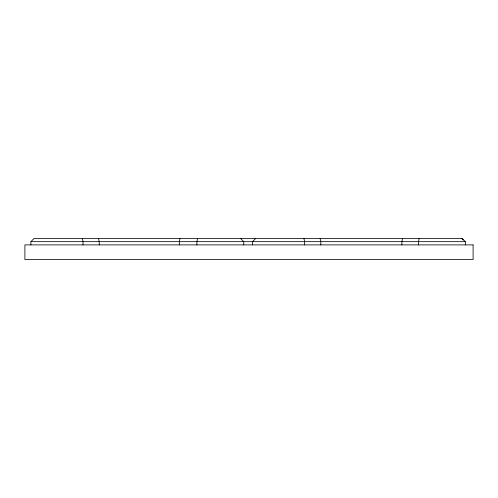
<?xml version="1.0" encoding="UTF-8"?>
<svg xmlns="http://www.w3.org/2000/svg" width="498" height="498" viewBox="0 0 498 498"><rect width="100%" height="100%" fill="white"/><g stroke="black" fill="none" stroke-linecap="round" stroke-linejoin="round"><path stroke-width="0.75" d="M180.008 238.43L179.348 241.661L179.348 244.892M197.557 238.43L196.903 241.661L196.903 244.892M402.571 238.43L401.88 241.661L401.88 244.892M419.185 238.43L418.494 241.661L418.494 244.892M30.907 244.892L30.907 241.661L34.138 238.43L462.113 238.43L465.337 241.661L465.337 244.892M255.729 238.43L252.498 241.661L252.498 244.892M30.907 241.661L465.337 241.661M461.646 238.43L463.265 240.042M240.515 238.43L243.746 241.661L243.746 244.892M320.121 238.43L320.83 241.661L320.83 244.892M303.905 238.43L304.608 241.661L304.608 244.892M98.529 238.43L99.239 241.661L99.239 244.892M82.313 238.43L83.017 241.661L83.017 244.892M473.1 244.892L24.9 244.892L24.9 259.57L473.1 259.57L473.1 244.892"/></g></svg>
